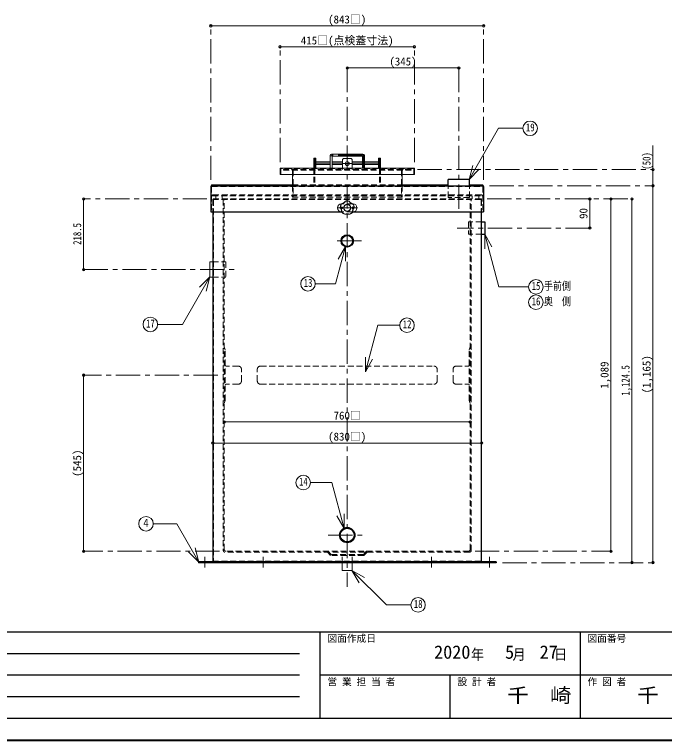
# Model space of a CAD drawing. Units: millimetres at full size, sheet at 1:15. Extents: x -3184 to 2891, y -2037 to 2178.
# Drawn here: x -1175 to 834, y -2037 to 207 of the extents above; entities that cross this region are included whole.
import ezdxf
from ezdxf.enums import TextEntityAlignment as Align

# ---------------------------------------------------------------- set-up
doc = ezdxf.new("R2010")
doc.units = ezdxf.units.MM
doc.header["$LTSCALE"] = 15
doc.header["$PDMODE"] = 32
doc.header["$PDSIZE"] = 7.5
doc.linetypes.add('CHAIN1', pattern=[8, 5, -1, 1, -1])
doc.linetypes.add('DASHED1', pattern=[1.8, 1.2, -0.6])
doc.layers.add('0-0', color=7, linetype='Continuous', lineweight=18)
doc.styles.add('ＭＳ ゴシック', font='')
doc.styles.get('ＭＳ ゴシック').set_extended_font_data('MS Gothic')

msp = doc.modelspace()

# ---------------------------------------------------------------- linework, layer by layer
at = {"layer": '0-0', "color": 4, "lineweight": 9}
for p, q in [((-568.2, 171.87), (274.8, 171.87)), ((60.8, 106.87), (-354.2, 106.87)), ((-146.7, 41.87), (198.3, 41.87)), ((798.3, -197.63), (798.3, -322.63)), ((-249.7, -237.63), (-249.7, -267.63)), ((-246.7, -237.63), (-249.7, -237.63)), ((-46.7, -237.63), (-43.7, -237.63)), ((-43.7, -237.63), (-43.7, -267.63)), ((-243.7, -248.13), (-199.7, -248.13)), ((-243.7, -257.13), (-199.7, -257.13)), ((-193.7, -248.13), (-161.7, -248.13)), ((-193.7, -257.13), (-161.7, -257.13)), ((-131.7, -248.13), (-99.7, -248.13)), ((-131.7, -257.13), (-99.7, -257.13)), ((-49.7, -248.13), (-93.7, -248.13)), ((-49.7, -257.13), (-93.7, -257.13)), ((-316.2, -322.63), (-316.2, -287.63)), ((22.8, -322.63), (22.8, -287.63)), ((-566.2, -322.63), (-566.2, -319.63)), ((-566.2, -319.63), (-316.2, -319.63)), ((22.8, -319.63), (165.8, -319.63)), ((230.8, -319.63), (272.8, -319.63)), ((272.8, -322.63), (272.8, -319.63)), ((798.3, -322.63), (798.3, -1487.63)), ((-961.7, -363.13), (-961.7, -581.63)), ((603.3, -363.13), (603.3, -453.13)), ((668.3, -363.13), (668.3, -1452.13)), ((733.3, -1487.63), (733.3, -363.13)), ((-961.7, -907.88), (-961.7, -1452.13)), ((-526.7, -1052.63), (233.3, -1052.63)), ((268.8, -1117.63), (-562.2, -1117.63))]:
    msp.add_line(p, q, dxfattribs=at)
at = {"layer": '0-0', "color": 4, "linetype": 'CHAIN1', "lineweight": 9}
for p, q in [((-568.2, -304.63), (-568.2, 171.87)), ((274.8, -304.63), (274.8, 171.87)), ((-354.2, -249.63), (-354.2, 106.87)), ((60.8, -249.63), (60.8, 106.87)), ((-146.7, 41.87), (-146.7, -1562.13)), ((198.3, -393.63), (198.3, 41.87)), ((-99.7, -227.63), (-193.7, -227.63)), ((-96.7, -230.63), (-96.7, -267.63)), ((-249.7, -252.63), (-199.7, -252.63)), ((-193.7, -252.63), (-161.7, -252.63)), ((-162.7, -253.93), (-130.7, -253.93)), ((-131.7, -252.63), (-99.7, -252.63)), ((-43.7, -252.63), (-93.7, -252.63)), ((70.8, -272.63), (798.3, -272.63)), ((292.8, -322.63), (798.3, -322.63)), ((-580.2, -363.13), (-961.7, -363.13)), ((285.8, -363.13), (733.3, -363.13)), ((-178.2, -390.63), (-115.2, -390.63)), ((603.3, -453.13), (193.3, -453.13)), ((-102.7, -493.13), (-190.7, -493.13)), ((-961.7, -581.63), (-486.7, -581.63)), ((-546.7, -907.88), (-961.7, -907.88)), ((-205.2, -1402.13), (-88.2, -1402.13)), ((-541.7, -1452.13), (-961.7, -1452.13)), ((248.3, -1452.13), (668.3, -1452.13)), ((-586.7, -1469.63), (-586.7, -1502.63)), ((-406.7, -1469.63), (-406.7, -1502.63)), ((113.3, -1469.63), (113.3, -1502.63)), ((293.3, -1469.63), (293.3, -1502.63)), ((333.3, -1487.63), (798.3, -1487.63))]:
    msp.add_line(p, q, dxfattribs=at)
at = {"layer": '0-0'}
for p, q in [((229.69, -303.32), (321.12, -144.97)), ((396.21, -144.97), (321.12, -144.97)), ((-246.7, -237.63), (-246.7, -267.63)), ((-246.7, -237.63), (-243.7, -237.63)), ((-243.7, -267.63), (-243.7, -237.63)), ((-199.7, -229.13), (-199.7, -267.63)), ((-98.2, -224.63), (-195.2, -224.63)), ((-193.7, -232.13), (-193.7, -267.63)), ((-192.2, -230.63), (-101.2, -230.63)), ((-161.7, -240.93), (-158.7, -237.93)), ((-161.7, -240.93), (-161.7, -267.63)), ((-134.7, -237.93), (-158.7, -237.93)), ((-134.7, -237.93), (-131.7, -240.93)), ((-131.7, -240.93), (-131.7, -267.63)), ((-99.7, -232.13), (-99.7, -267.63)), ((-93.7, -229.13), (-93.7, -267.63)), ((-46.7, -237.63), (-49.7, -237.63)), ((-49.7, -267.63), (-49.7, -237.63)), ((-46.7, -237.63), (-46.7, -267.63)), ((-352.2, -267.63), (58.8, -267.63)), ((229.69, -303.32), (241.34, -259.85)), ((-354.2, -269.63), (-354.2, -287.63)), ((60.8, -287.63), (-354.2, -287.63)), ((60.8, -269.63), (60.8, -287.63)), ((229.69, -303.32), (261.51, -271.5)), ((-164.2, -378.13), (-163.14, -378.13)), ((-130.27, -378.13), (-129.2, -378.13)), ((278.23, -472.04), (300.73, -511.01)), ((278.23, -472.04), (278.23, -517.04)), ((278.23, -472.04), (321.91, -635.04)), ((-152.45, -510.15), (-183.39, -625.62)), ((-152.45, -510.15), (-174.95, -549.12)), ((-152.45, -510.15), (-152.45, -555.15)), ((-571.7, -558.13), (-571.7, -605.13)), ((-562.2, -558.13), (-571.7, -558.13)), ((-571.28, -604.4), (-656.06, -751.26)), ((-571.28, -604.4), (-603.1, -636.22)), ((-571.28, -604.4), (-582.93, -647.87)), ((-562.2, -605.13), (-571.7, -605.13)), ((-245.59, -625.62), (-183.39, -625.62)), ((413.95, -635.04), (321.91, -635.04)), ((-656.06, -751.26), (-732.88, -751.26)), ((-90.72, -897.36), (-52.19, -753.56)), ((15.5, -753.56), (-52.19, -753.56)), ((-90.72, -897.36), (-90.72, -852.36)), ((-90.72, -897.36), (-68.22, -858.39)), ((-194.34, -1239.99), (-260.14, -1239.99)), ((-156.43, -1381.47), (-194.34, -1239.99)), ((-156.43, -1381.47), (-178.93, -1342.5)), ((-156.43, -1381.47), (-156.43, -1336.47)), ((-673.78, -1367.37), (-746.22, -1367.37)), ((-605.59, -1485.48), (-673.78, -1367.37)), ((-605.59, -1485.48), (-637.41, -1453.66)), ((-605.59, -1485.48), (-617.24, -1442.01)), ((-162.2, -1487.63), (-162.2, -1512.13)), ((-131.2, -1487.63), (-131.2, -1512.13)), ((-131.2, -1512.13), (-162.2, -1512.13)), ((-132.21, -1511.32), (-93.24, -1533.82)), ((-132.21, -1511.32), (-109.71, -1550.29)), ((-132.21, -1511.32), (-25.57, -1617.96)), ((-25.57, -1617.96), (49.67, -1617.96))]:
    msp.add_line(p, q, dxfattribs=at)
at = {"layer": '0-0', "color": 4, "linetype": 'DASHED1', "lineweight": 9}
for p, q in [((-249.7, -248.13), (-243.7, -248.13)), ((-249.7, -257.13), (-243.7, -257.13)), ((-249.7, -267.63), (-249.7, -319.63)), ((-246.7, -267.63), (-246.7, -319.63)), ((-166.45, -267.63), (-166.45, -269.63)), ((-161.7, -272.63), (-161.7, -267.33)), ((-131.7, -272.63), (-131.7, -267.33)), ((-126.95, -267.63), (-126.95, -269.63)), ((-43.7, -248.13), (-49.7, -248.13)), ((-43.7, -257.13), (-49.7, -257.13)), ((-46.7, -267.63), (-46.7, -319.63)), ((-43.7, -267.63), (-43.7, -319.63)), ((-352.2, -270.63), (-352.2, -287.63)), ((57.8, -269.63), (-351.2, -269.63)), ((-344.2, -272.63), (-344.2, -274.63)), ((50.8, -272.63), (-344.2, -272.63)), ((-344.2, -274.63), (50.8, -274.63)), ((-339.2, -269.63), (-339.2, -272.63)), ((-319.2, -269.63), (-319.2, -272.63)), ((-316.2, -275.63), (-316.2, -287.63)), ((-314.2, -274.63), (-314.2, -358.13)), ((20.8, -274.63), (20.8, -358.13)), ((22.8, -275.63), (22.8, -287.63)), ((25.8, -269.63), (25.8, -272.63)), ((45.8, -269.63), (45.8, -272.63)), ((50.8, -272.63), (50.8, -274.63)), ((58.8, -270.63), (58.8, -287.63)), ((-316.2, -319.63), (22.8, -319.63)), ((-316.2, -322.63), (-316.2, -358.13)), ((22.8, -322.63), (22.8, -358.13)), ((-533.2, -363.13), (-533.2, -353.13)), ((-316.2, -358.13), (22.8, -358.13)), ((239.8, -363.13), (239.8, -353.13)), ((-130.27, -378.13), (-163.14, -378.13)), ((-166.7, -388.88), (-164.2, -387.63)), ((-166.7, -388.88), (-166.7, -392.38)), ((-164.2, -393.63), (-166.7, -392.38)), ((-164.2, -387.63), (-161.7, -388.88)), ((-161.7, -392.38), (-164.2, -393.63)), ((-161.7, -388.88), (-161.7, -392.38)), ((-129.2, -387.63), (-131.7, -388.88)), ((-131.7, -388.88), (-131.7, -392.38)), ((-131.7, -392.38), (-129.2, -393.63)), ((-126.7, -388.88), (-129.2, -387.63)), ((-129.2, -393.63), (-126.7, -392.38)), ((-126.7, -388.88), (-126.7, -392.38)), ((-562.2, -558.13), (-521.7, -558.13)), ((-521.7, -558.13), (-521.7, -605.13)), ((-562.2, -605.13), (-521.7, -605.13)), ((-526.7, -819.88), (-523.7, -829.88)), ((-523.7, -985.88), (-523.7, -829.88)), ((233.3, -819.88), (230.3, -829.88)), ((230.3, -985.88), (230.3, -829.88)), ((-483.7, -879.88), (-520.7, -879.88)), ((-473.7, -925.88), (-473.7, -889.88)), ((180.3, -925.88), (180.3, -889.88)), ((190.3, -879.88), (227.3, -879.88)), ((-483.7, -935.88), (-520.7, -935.88)), ((190.3, -935.88), (227.3, -935.88)), ((-526.7, -995.88), (-523.7, -985.88)), ((233.3, -995.88), (230.3, -985.88)), ((-207.94, -1455.13), (-197.94, -1465.13)), ((-206.7, -1452.13), (-196.7, -1462.13)), ((-86.7, -1452.13), (-96.7, -1462.13)), ((-96.7, -1462.13), (-196.7, -1462.13)), ((-162.2, -1487.63), (-162.2, -1462.13)), ((-131.2, -1487.63), (-131.2, -1462.13)), ((-593.7, -1484.63), (-593.7, -1487.63)), ((-579.7, -1484.63), (-579.7, -1487.63)), ((286.3, -1484.63), (286.3, -1487.63)), ((300.3, -1484.63), (300.3, -1487.63))]:
    msp.add_line(p, q, dxfattribs=at)
at = {"layer": '0-0', "color": 5, "lineweight": 25}
for p, q in [((230.8, -302.63), (165.8, -302.63)), ((165.8, -322.63), (165.8, -302.63)), ((230.8, -322.63), (230.8, -302.63)), ((-568.2, -324.63), (-568.2, -402.63)), ((-566.2, -322.63), (272.8, -322.63)), ((274.8, -324.63), (274.8, -402.63)), ((-568.2, -403.13), (-164.59, -403.13)), ((-562.2, -403.13), (-562.2, -1482.63)), ((-129.81, -402.63), (274.8, -402.63)), ((268.8, -1482.63), (268.8, -402.63)), ((268.8, -434.13), (278.3, -434.13)), ((278.3, -434.13), (278.3, -472.13)), ((268.8, -472.13), (278.3, -472.13)), ((-606.7, -1484.63), (-606.7, -1487.63)), ((313.3, -1484.63), (-606.7, -1484.63)), ((313.3, -1487.63), (-606.7, -1487.63)), ((313.3, -1484.63), (313.3, -1487.63))]:
    msp.add_line(p, q, dxfattribs=at)
at = {"layer": '0-0', "linetype": 'DASHED1'}
for p, q in [((-566.2, -325.63), (-566.2, -402.63)), ((-565.2, -324.63), (271.8, -324.63)), ((165.8, -358.63), (165.8, -322.63)), ((230.8, -358.63), (230.8, -322.63)), ((272.8, -325.63), (272.8, -402.63)), ((-563.2, -353.13), (269.8, -353.13)), ((266.8, -350.13), (-560.2, -350.13)), ((-553.2, -363.13), (-553.2, -353.13)), ((230.8, -358.63), (165.8, -358.63)), ((259.8, -363.13), (259.8, -353.13)), ((-562.2, -365.13), (-562.2, -402.63)), ((266.8, -363.13), (-560.2, -363.13)), ((-560.2, -366.13), (-560.2, -1481.88)), ((265.8, -365.13), (-559.2, -365.13)), ((-529.7, -365.13), (-529.7, -1450.13)), ((-526.7, -1447.13), (-526.7, -363.13)), ((233.3, -1447.13), (233.3, -365.13)), ((236.3, -1450.13), (236.3, -365.13)), ((266.8, -366.13), (266.8, -1481.63)), ((268.8, -365.13), (268.8, -402.63)), ((-129.81, -403.13), (-163.59, -403.13)), ((268.8, -472.13), (228.3, -472.13)), ((-424.7, -925.88), (-424.7, -889.88)), ((-414.7, -879.88), (121.3, -879.88)), ((131.3, -925.88), (131.3, -889.88)), ((-414.7, -935.88), (121.3, -935.88)), ((231.3, -1455.13), (-524.7, -1455.13)), ((228.3, -1452.13), (-521.7, -1452.13)), ((265.8, -1482.63), (-559.2, -1482.63)), ((-542.2, -1482.63), (-542.2, -1484.63)), ((-413.7, -1484.63), (-413.7, -1487.63)), ((-399.7, -1484.63), (-399.7, -1487.63)), ((106.3, -1484.63), (106.3, -1487.63)), ((120.3, -1484.63), (120.3, -1487.63)), ((248.8, -1482.63), (248.8, -1484.63))]:
    msp.add_line(p, q, dxfattribs=at)
at = {"layer": '0-0', "color": 6, "lineweight": 25}
for p, q in [((-3116.7, -1701.77), (2823.3, -1701.77)), ((-230.27, -1969.63), (-230.27, -1701.77)), ((573.3, -1701.77), (573.3, -1969.63)), ((-1687.42, -1768.74), (-294.56, -1768.74)), ((-294.56, -1835.7), (-1687.42, -1835.7)), ((2823.3, -1835.7), (-230.27, -1835.7)), ((171.51, -1969.63), (171.51, -1835.7)), ((-294.56, -1902.67), (-1687.42, -1902.67)), ((2823.3, -1969.63), (-3116.7, -1969.63))]:
    msp.add_line(p, q, dxfattribs=at)
at = {"layer": '0-0', "color": 1, "lineweight": 40}
msp.add_line((2890.8, -2037.13), (-3184.2, -2037.13), dxfattribs=at)
at = {"layer": '0-0', "linetype": 'DASHED1'}
msp.add_lwpolyline([(268.8, -434.13), (228.3, -434.13), (228.3, -472.13)], dxfattribs=at)
at = {"layer": '0-0', "color": 4, "linetype": 'DASHED1', "lineweight": 9}
msp.add_lwpolyline([(-85.46, -1455.13), (-95.46, -1465.13), (-197.94, -1465.13)], dxfattribs=at)
at = {"layer": '0-0'}
for centre, radius in [((418.71, -144.97), 22.5), ((-146.7, -253.93), 6), ((-146.7, -390.63), 10.5), ((-268.09, -625.62), 22.5), ((436.45, -635.04), 22.5), ((436.45, -682.54), 22.5), ((-755.38, -751.26), 22.5), ((38, -753.56), 22.5), ((-282.64, -1239.99), 22.5), ((-768.72, -1367.37), 22.5), ((72.17, -1617.96), 22.5)]:
    msp.add_circle(centre, radius, dxfattribs=at)
at = {"layer": '0-0', "color": 4, "lineweight": 9}
msp.add_circle((-146.7, -390.63), 11.5, dxfattribs=at)
at = {"layer": '0-0', "color": 4, "linetype": 'DASHED1', "lineweight": 9}
for centre in [(-164.2, -390.63), (-129.2, -390.63)]:
    msp.add_circle(centre, 1.5, dxfattribs=at)
at = {"layer": '0-0', "color": 5, "lineweight": 25}
for centre, radius in [((-146.7, -493.13), 19), ((-146.7, -493.13), 17), ((-146.7, -1402.13), 23.5), ((-146.7, -1402.13), 21.35)]:
    msp.add_circle(centre, radius, dxfattribs=at)
at = {"layer": '0-0'}
for centre, radius, start, end in [((-195.2, -229.13), 4.5, 90, 180), ((-192.2, -232.13), 1.5, 90, 180), ((-101.2, -232.13), 1.5, 0, 90), ((-98.2, -229.13), 4.5, 0, 90), ((-352.2, -269.63), 2, 90, 180), ((58.8, -269.63), 2, 0, 90), ((-164.2, -390.63), 12.5, 90, 270), ((-146.7, -390.63), 21.5, 146.5, 177.5), ((-146.7, -390.63), 21, 146.5, 177.5), ((-175.54, -350.93), 29.89, 291.41115, 320.58885), ((-168.45, -360.69), 18.83, 283.0119, 328.9881), ((-146.7, -390.63), 21.5, 74.5, 105.5), ((-146.7, -390.63), 21, 74.5, 105.5), ((-124.95, -360.69), 18.83, 211.0119, 256.9881), ((-117.86, -350.93), 29.89, 219.41115, 248.58885), ((-129.2, -390.63), 12.5, 270, 90), ((-146.7, -390.63), 21, 2.5, 33.5), ((-146.7, -390.63), 21.5, 2.5, 33.5), ((-193.37, -405.79), 29.89, 3.41115, 32.58885), ((-181.9, -402.07), 18.83, 355.0119, 40.9881), ((-146.7, -390.63), 21, 218.5, 249.5), ((-146.7, -390.63), 21, 290.5, 321.5), ((-111.51, -402.07), 18.83, 139.0119, 184.9881), ((-100.04, -405.79), 29.89, 147.41115, 176.58885), ((-146.7, -390.63), 21.5, 218.5, 249.5), ((-146.7, -439.7), 29.89, 75.41115, 104.58885), ((-146.7, -427.64), 18.83, 67.0119, 112.9881), ((-146.7, -390.63), 21.5, 290.5, 321.5)]:
    msp.add_arc(centre, radius, start, end, dxfattribs=at)
at = {"layer": '0-0', "color": 4, "linetype": 'CHAIN1', "lineweight": 9}
for centre, start, end in [((-193.7, -230.63), 90, 180), ((-99.7, -230.63), 0, 90)]:
    msp.add_arc(centre, 3, start, end, dxfattribs=at)
at = {"layer": '0-0', "color": 4, "linetype": 'DASHED1', "lineweight": 9}
for centre, radius, start, end in [((-351.2, -270.63), 1, 90, 180), ((-317.2, -275.63), 1, 0, 90), ((-316.2, -274.63), 2, 0, 90), ((22.8, -274.63), 2, 90, 180), ((23.8, -275.63), 1, 90, 180), ((57.8, -270.63), 1, 0, 90), ((-520.7, -876.88), 3, 180, 270), ((-483.7, -889.88), 10, 0, 90), ((190.3, -889.88), 10, 90, 180), ((227.3, -876.88), 3, 270, 0), ((-520.7, -938.88), 3, 90, 180), ((-483.7, -925.88), 10, 270, 0), ((190.3, -925.88), 10, 180, 270), ((227.3, -938.88), 3, 0, 90)]:
    msp.add_arc(centre, radius, start, end, dxfattribs=at)
at = {"layer": '0-0', "color": 5, "lineweight": 25}
for centre, start, end in [((-566.2, -324.63), 90, 180), ((272.8, -324.63), 0, 90), ((-560.2, -1482.63), 180, 270), ((266.8, -1482.63), 270, 0)]:
    msp.add_arc(centre, 2, start, end, dxfattribs=at)
at = {"layer": '0-0', "linetype": 'DASHED1'}
for centre, radius, start, end in [((-565.2, -325.63), 1, 90, 180), ((271.8, -325.63), 1, 0, 90), ((-560.2, -356.13), 6, 90, 180), ((-563.2, -356.13), 3, 90, 180), ((266.8, -356.13), 6, 0, 90), ((269.8, -356.13), 3, 0, 90), ((-560.2, -365.13), 2, 90, 180), ((-559.2, -366.13), 1, 90, 180), ((265.8, -366.13), 1, 0, 90), ((266.8, -365.13), 2, 0, 90), ((-414.7, -889.88), 10, 90, 180), ((121.3, -889.88), 10, 0, 90), ((-414.7, -925.88), 10, 180, 270), ((121.3, -925.88), 10, 270, 0), ((-524.7, -1450.13), 5, 180, 270), ((-521.7, -1447.13), 5, 180, 270), ((228.3, -1447.13), 5, 270, 0), ((231.3, -1450.13), 5, 270, 0), ((-559.2, -1481.63), 1, 180, 270), ((265.8, -1481.63), 1, 270, 0)]:
    msp.add_arc(centre, radius, start, end, dxfattribs=at)
at = {"layer": '0-0', "color": 1}
for p in [(-568.2, 171.87), (274.8, 171.87), (-354.2, 106.87), (60.8, 106.87), (-146.7, 41.87), (198.3, 41.87), (798.3, -272.63), (798.3, -322.63), (-961.7, -363.13), (603.3, -363.13), (668.3, -363.13), (733.3, -363.13), (603.3, -453.13), (-961.7, -581.63), (-961.7, -907.88), (-526.7, -1052.63), (233.3, -1052.63), (-562.2, -1117.63), (268.8, -1117.63), (-961.7, -1452.13), (668.3, -1452.13), (733.3, -1487.13), (798.3, -1487.13)]:
    msp.add_point(p, dxfattribs=at)

# ---------------------------------------------------------------- texts
at = {"layer": '0-0', "style": 'ＭＳ ゴシック'}
for s, height, p in [('(843□)', 24.74, (-205.76, 171.87)), ('415□(点検蓋寸法)', 24.74, (-290.14, 106.87)), ('(345)', 24.74, (-16.39, 41.87)), ('760□', 24.74, (-188.89, -1052.63)), ('(830□)', 24.74, (-205.76, -1117.63)), ('4', 24.74, (-777.16, -1384.25)), ('図面作成日', 21.99, (-207.77, -1739.27)), ('図面番号', 21.99, (595.8, -1739.27)), ('2020', 41.24, (121.8, -1796.86)), ('5', 41.24, (341.17, -1796.86)), ('27', 41.24, (448.05, -1796.86)), ('営 業 担 当 者', 21.99, (-207.77, -1873.2)), ('設 計 者', 21.99, (194.01, -1873.2)), ('作 図 者', 21.99, (595.8, -1873.2))]:
    msp.add_text(s, height=height, dxfattribs=at).set_placement(p, align=Align.BOTTOM_LEFT)
for s, height, width, p in [('19', 24.74, 0.8, (405.59, -161.84)), ('13', 24.74, 0.8, (-281.22, -642.49)), ('15', 24.74, 0.8, (423.33, -651.92)), ('手前側', 24.74, 0.8, (461.45, -651.92)), ('16', 24.74, 0.8, (423.33, -699.42)), ('奥\u3000側', 24.74, 0.8, (461.45, -699.42)), ('17', 24.74, 0.8, (-768.5, -768.13)), ('12', 24.74, 0.8, (24.88, -770.44)), ('14', 24.74, 0.8, (-295.76, -1256.86)), ('18', 24.74, 0.8, (59.04, -1634.84)), ('千\u3000崎', 43.99, 1.1, (348.3, -1932.67)), ('千\u3000崎', 43.99, 1.1, (750.08, -1932.67))]:
    msp.add_text(s, height=height, dxfattribs=dict(at, width=width)).set_placement(p, align=Align.BOTTOM_LEFT)
at = {"layer": '0-0', "style": 'ＭＳ ゴシック', "width": 0.8}
for s, p in [('(50)', (798.3, -272.63)), ('218.5', (-961.7, -505.19)), ('1,124.5', (733.3, -971.32))]:
    msp.add_text(s, height=24.74, rotation=90, dxfattribs=at).set_placement(p, align=Align.BOTTOM_LEFT)
at = {"layer": '0-0', "style": 'ＭＳ ゴシック'}
for s, p in [('90', (603.3, -425.01)), ('(1,165)', (798.3, -964.19)), ('1,089', (668.3, -949.82)), ('(545)', (-961.7, -1222.19))]:
    msp.add_text(s, height=24.74, rotation=90, dxfattribs=at).set_placement(p, align=Align.BOTTOM_LEFT)
at = {"layer": '0-0', "insert": (235.8, -1791.24), "char_height": 32.99, "attachment_point": 7, "style": 'ＭＳ ゴシック'}
msp.add_mtext('\\T1.27;\\W0.9;年\\~\\~\\~月\\~\\~\\~日', dxfattribs=at)

doc.saveas('drawing.dxf')
